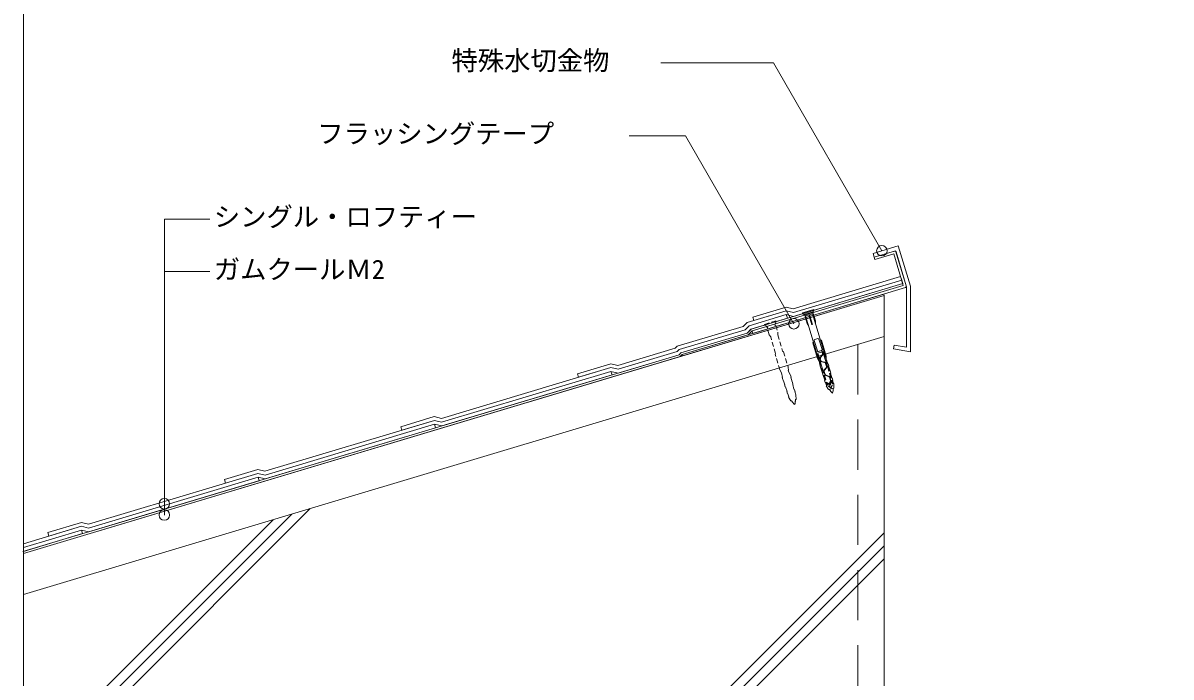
# Model space of a CAD drawing. Units: millimetres, scale not verified. Extents: x -1380 to 1380, y -955 to 955.
# Drawn here: x -900 to -28, y -274 to 223 of the extents above; entities that cross this region are included whole.
import ezdxf
from ezdxf.enums import TextEntityAlignment as Align

# ---------------------------------------------------------------- set-up
doc = ezdxf.new("R2010")
doc.units = ezdxf.units.MM
doc.header["$LTSCALE"] = 3
doc.linetypes.add('DASHED1', pattern=[1.8, 1.2, -0.6])
doc.linetypes.add('USER1', pattern=[19.05, 12.7, -6.35])
for name, color, linetype, lineweight in [('0-1_HATCH', 9, 'Continuous', 18), ('0-2_KUTAI', 3, 'Continuous', 18), ('0-3_BOUSUI', 1, 'Continuous', 18), ('0-4_MOJI', 7, 'Continuous', 18), ('0-6_KANAMONO', 4, 'Continuous', 18), ('0-7_single', 6, 'Continuous', 18), ('0-8_KANAMONO_SCREW', 4, 'Continuous', 18), ('0-9_WAKU', 7, 'Continuous', 18)]:
    doc.layers.add(name, color=color, linetype=linetype, lineweight=lineweight)
doc.styles.add('ＭＳ ゴシック', font='')
doc.styles.get('ＭＳ ゴシック').set_extended_font_data('MS Gothic')

msp = doc.modelspace()

# ---------------------------------------------------------------- linework, layer by layer
at = {"layer": '0-1_HATCH'}
for p, q in [((-900.021, -363.737), (-682.107, -145.823)), ((-900.021, -353.837), (-696.249, -150.066)), ((-900.021, -343.938), (-710.391, -154.308)), ((-626.115, -544.122), (-246.115, -164.122)), ((-626.115, -554.021), (-246.115, -174.021)), ((-626.115, -563.92), (-246.115, -183.92))]:
    msp.add_line(p, q, dxfattribs=at)
at = {"layer": '0-2_KUTAI'}
for p, q in [((-900.021, -179.876), (-246.115, 16.296)), ((-246.115, 16.296), (-246.115, -660.012)), ((-900.021, -211.197), (-246.115, -15.025))]:
    msp.add_line(p, q, dxfattribs=at)
at = {"layer": '0-2_KUTAI', "linetype": 'USER1'}
msp.add_line((-266.115, -21.025), (-266.115, -660.012), dxfattribs=at)
at = {"layer": '0-3_BOUSUI'}
for points in [[(-900.452, -178.439), (-401.94, -28.886), (-400.448, -27.394), (-350.196, -12.319), (-347.213, -9.336), (-231.91, 25.249)], [(-900.021, -179.876), (-401.146, -30.214), (-399.655, -28.722), (-349.403, -13.647), (-346.42, -10.664), (-231.479, 23.812)]]:
    msp.add_lwpolyline(points, dxfattribs=at)
msp.add_lwpolyline([(-246.403, 17.253), (-246.115, 16.296), (-399.367, -29.68), (-399.655, -28.722)], close=True, dxfattribs=at)
at = {"layer": '0-4_MOJI'}
for p, q in [((-330.255, 193.071), (-415.855, 193.071)), ((-247.791, 50.24), (-330.255, 193.071)), ((-397.082, 137.516), (-439.883, 137.516)), ((-314.619, -5.315), (-397.082, 137.516)), ((-793.02, -150.696), (-792.978, 74.344)), ((-758.402, 74.344), (-792.978, 74.344)), ((-758.402, 34.344), (-792.978, 34.344))]:
    msp.add_line(p, q, dxfattribs=at)
for centre in [(-247.791, 50.24), (-314.619, -5.315), (-793.018, -142.108), (-793.02, -150.696)]:
    msp.add_circle(centre, 4, dxfattribs=at)
at = {"layer": '0-6_KANAMONO'}
for p, q in [((-238.278, 49.961), (-253.604, 45.365)), ((-229.276, 23.429), (-237.033, 49.291))]:
    msp.add_line(p, q, dxfattribs=at)
msp.add_lwpolyline([(-226.115, 23.333), (-226.115, -26.667), (-238.918, -24.409), (-238.397, -21.455), (-229.115, -23.092), (-229.115, 22.893), (-237.321, 50.249), (-253.604, 45.365), (-254.466, 48.238), (-235.309, 53.984)], close=True, dxfattribs=at)
msp.add_lwpolyline([(-253.604, 45.365), (-253.029, 43.449), (-238.662, 47.758), (-231.479, 23.812), (-346.42, -10.664), (-345.845, -12.579), (-229.947, 22.184)], dxfattribs=at)
for centre, start, end in [((-237.991, 49.003), 16.69644, 106.69644), ((-230.234, 23.142), 286.69644, 16.69644)]:
    msp.add_arc(centre, 1, start, end, dxfattribs=at)
at = {"layer": '0-7_single'}
for points in [[(-231.91, 25.249), (-314.95, 0.343), (-320.4, 1.632), (-348.729, -6.892), (-351.712, -9.874), (-401.929, -24.915), (-403.42, -26.407), (-448.27, -39.861), (-453.719, -38.573), (-478.384, -45.972), (-479.188, -43.29), (-453.805, -35.676), (-448.355, -36.964), (-404.901, -23.928), (-403.41, -22.436), (-353.192, -7.395), (-350.209, -4.412), (-320.486, 4.529), (-315.036, 3.241), (-232.714, 27.931)], [(-232.714, 27.931), (-315.036, 3.241), (-320.486, 4.529), (-345.15, -2.87), (-345.955, -0.188), (-320.572, 7.427), (-315.122, 6.138), (-233.519, 30.613)], [(-612.479, -86.201), (-587.815, -78.802), (-582.365, -80.09), (-453.633, -41.471), (-448.184, -42.759), (-401.94, -28.886), (-400.448, -27.394), (-350.231, -12.354), (-347.248, -9.371), (-319.595, -1.05), (-320.4, 1.632), (-348.729, -6.892), (-351.712, -9.874), (-401.929, -24.915), (-403.42, -26.407), (-448.27, -39.861), (-453.719, -38.573), (-582.451, -77.193), (-587.901, -75.904), (-613.284, -83.519)], [(-452.829, -44.153), (-582.279, -82.988), (-587.729, -81.699), (-716.461, -120.319), (-721.911, -119.03), (-746.575, -126.43), (-747.38, -123.748), (-721.997, -116.133), (-716.547, -117.421), (-587.815, -78.802), (-582.365, -80.09), (-453.633, -41.471)], [(-586.924, -84.381), (-716.375, -123.216), (-721.825, -121.928), (-850.557, -160.548), (-856.006, -159.259), (-880.671, -166.658), (-881.475, -163.977), (-856.092, -156.362), (-850.643, -157.65), (-721.911, -119.03), (-716.461, -120.319), (-587.729, -81.699)]]:
    msp.add_lwpolyline(points, close=True, dxfattribs=at)
for points in [[(-900.021, -172.464), (-856.006, -159.259), (-850.557, -160.548), (-721.825, -121.928), (-721.02, -124.61), (-850.471, -163.445), (-855.92, -162.157), (-900.021, -175.387)], [(-900.021, -175.387), (-855.92, -162.157), (-855.116, -164.839), (-900.021, -178.31)]]:
    msp.add_lwpolyline(points, dxfattribs=at)
at = {"layer": '0-8_KANAMONO_SCREW'}
for p, q in [((-299.586, 5.488), (-308.206, 2.902)), ((-308.206, 2.902), (-307.994, 2.193)), ((-299.373, 4.779), (-307.994, 2.193)), ((-306.966, 1.64), (-307.994, 2.193)), ((-306.837, 1.209), (-306.966, 1.64)), ((-299.797, 3.321), (-306.837, 1.209)), ((-305.841, 0.62), (-306.837, 1.209)), ((-305.745, 0.649), (-306.176, -0.002)), ((-300.305, 2.281), (-305.841, 0.62)), ((-297.498, -26.841), (-305.745, 0.649)), ((-301.406, -4.105), (-302.929, 0.972)), ((-300.621, -5.853), (-302.833, 1.522)), ((-292.154, -25.237), (-300.401, 2.252)), ((-299.682, 1.946), (-300.401, 2.252)), ((-300.305, 2.281), (-299.797, 3.321)), ((-299.926, 3.752), (-299.373, 4.779)), ((-298.159, -3.131), (-299.682, 1.946)), ((-299.586, 5.488), (-299.373, 4.779)), ((-304.653, -5.079), (-306.176, -0.002)), ((-303.533, -6.726), (-304.653, -5.079)), ((-298.159, -3.131), (-298.188, -5.123)), ((-296.358, -16.581), (-298.753, -17.299)), ((-293.255, -24.837), (-295.611, -16.983)), ((-299.797, -19.178), (-300.228, -19.829)), ((-296.636, -31.802), (-300.228, -19.829)), ((-296.799, -25.9), (-299.155, -18.046)), ((-292.058, -25.209), (-297.594, -26.869)), ((-296.052, -26.302), (-293.657, -25.584)), ((-293.734, -17.881), (-294.452, -17.575)), ((-290.142, -29.854), (-293.734, -17.881)), ((-291.77, -26.166), (-292.958, -26.523)), ((-291.541, -26.933), (-292.058, -25.209)), ((-297.077, -28.594), (-297.594, -26.869)), ((-293.246, -26.609), (-297.307, -27.827)), ((-295.947, -32.013), (-296.981, -28.565)), ((-296.081, -28.817), (-296.837, -29.044)), ((-295.937, -29.296), (-296.694, -29.523)), ((-295.611, -33.478), (-296.636, -31.802)), ((-295.793, -29.775), (-296.55, -30.002)), ((-295.65, -30.253), (-296.406, -30.48)), ((-295.506, -30.732), (-296.263, -30.959)), ((-295.362, -31.211), (-296.119, -31.438)), ((-295.19, -31.786), (-296.042, -32.042)), ((-295.525, -33.766), (-296.042, -32.042)), ((-294.673, -33.51), (-295.525, -33.766)), ((-294.622, -33.704), (-295.476, -33.96)), ((-294.6, -37.455), (-295.371, -33.719)), ((-294.471, -34.285), (-295.355, -34.55)), ((-294.32, -34.866), (-295.233, -35.14)), ((-294.682, -32.26), (-294.799, -31.872)), ((-294.395, -32.174), (-294.682, -32.26)), ((-293.716, -37.19), (-294.673, -33.51)), ((-294.543, -30.655), (-293.039, -28.891)), ((-294.395, -32.174), (-294.511, -31.786)), ((-294.194, -32.844), (-294.481, -32.931)), ((-294.365, -33.318), (-294.481, -32.931)), ((-294.315, -30.85), (-292.81, -29.085)), ((-294.077, -33.232), (-294.194, -32.844)), ((-293.481, -34.194), (-291.254, -34.839)), ((-293.398, -33.905), (-291.171, -34.551)), ((-292.842, -27.955), (-293.303, -26.417)), ((-291.541, -26.933), (-292.393, -27.188)), ((-290.841, -32.361), (-292.393, -27.188)), ((-291.493, -27.44), (-292.249, -27.667)), ((-291.349, -27.919), (-292.106, -28.146)), ((-291.205, -28.398), (-291.962, -28.625)), ((-291.062, -28.877), (-291.818, -29.104)), ((-290.918, -29.356), (-291.675, -29.583)), ((-290.602, -30.41), (-291.636, -26.961)), ((-290.774, -29.835), (-291.531, -30.062)), ((-290.506, -30.381), (-291.359, -30.637)), ((-289.989, -32.105), (-290.841, -32.361)), ((-289.613, -35.963), (-290.841, -32.361)), ((-289.923, -32.294), (-290.783, -32.552)), ((-289.7, -32.853), (-290.583, -33.118)), ((-289.989, -32.105), (-290.506, -30.381)), ((-289.477, -33.413), (-290.389, -33.687)), ((-289.253, -33.972), (-290.196, -34.255)), ((-288.731, -35.695), (-290.143, -32.151)), ((-290.142, -29.854), (-290.075, -31.818)), ((-289.03, -34.532), (-290.002, -34.823)), ((-294.169, -35.447), (-295.111, -35.73)), ((-294.018, -36.028), (-294.989, -36.32)), ((-293.867, -36.609), (-294.868, -36.91)), ((-293.716, -37.19), (-294.754, -37.502)), ((-294.266, -39.13), (-294.754, -37.502)), ((-293.236, -38.821), (-294.266, -39.13)), ((-293.111, -39.202), (-294.133, -39.508)), ((-292.866, -42.886), (-294.111, -39.084)), ((-292.925, -39.772), (-293.946, -40.078)), ((-292.738, -40.342), (-293.759, -40.649)), ((-293.236, -38.821), (-293.718, -37.182)), ((-292.551, -40.913), (-293.573, -41.219)), ((-292.364, -41.483), (-293.386, -41.79)), ((-291.991, -42.624), (-293.236, -38.821)), ((-292.178, -42.053), (-293.199, -42.36)), ((-291.991, -42.624), (-293.02, -42.933)), ((-292.495, -44.55), (-293.02, -42.933)), ((-291.204, -43.855), (-291.868, -41.642)), ((-291.612, -40.425), (-290.108, -38.66)), ((-290.917, -43.768), (-291.58, -41.556)), ((-291.384, -40.62), (-289.879, -38.855)), ((-289.911, -37.724), (-290.575, -35.512)), ((-289.624, -37.638), (-290.287, -35.426)), ((-288.807, -35.091), (-289.808, -35.392)), ((-288.576, -35.648), (-289.614, -35.96)), ((-289.117, -37.586), (-289.613, -35.963)), ((-288.088, -37.277), (-289.117, -37.586)), ((-288.064, -41.446), (-289.117, -37.586)), ((-287.99, -37.665), (-289.012, -37.972)), ((-287.832, -38.244), (-288.854, -38.551)), ((-287.674, -38.823), (-288.696, -39.13)), ((-288.088, -37.277), (-288.576, -35.648)), ((-287.516, -39.402), (-288.538, -39.709)), ((-287.358, -39.981), (-288.364, -40.283)), ((-287.189, -41.183), (-288.242, -37.323)), ((-287.2, -40.56), (-288.222, -40.867)), ((-287.034, -41.137), (-288.064, -41.446)), ((-286.583, -42.776), (-287.575, -43.074)), ((-286.651, -46.764), (-287.575, -43.074)), ((-286.517, -43.07), (-287.51, -43.368)), ((-286.384, -43.552), (-287.381, -43.851)), ((-286.583, -42.776), (-287.034, -41.137)), ((-285.813, -46.513), (-286.822, -42.848)), ((-291.502, -44.252), (-292.495, -44.55)), ((-291.403, -44.536), (-292.387, -44.831)), ((-291.081, -48.093), (-292.34, -44.504)), ((-291.237, -45.008), (-292.235, -45.307)), ((-291.021, -45.569), (-292.052, -45.879)), ((-290.826, -46.137), (-291.869, -46.45)), ((-290.632, -46.705), (-291.687, -47.022)), ((-290.437, -47.274), (-291.504, -47.594)), ((-290.243, -47.842), (-291.502, -44.252)), ((-290.243, -47.842), (-291.32, -48.165)), ((-290.803, -49.889), (-291.32, -48.165)), ((-289.726, -49.566), (-290.803, -49.889)), ((-289.567, -50.092), (-290.573, -50.394)), ((-289.817, -52.307), (-290.564, -49.817)), ((-289.424, -50.571), (-290.43, -50.873)), ((-290.321, -44.73), (-288.322, -45.309)), ((-289.28, -51.05), (-290.286, -51.352)), ((-290.237, -44.441), (-288.239, -45.021)), ((-289.136, -51.529), (-290.142, -51.831)), ((-288.978, -52.056), (-290.056, -52.379)), ((-288.978, -52.056), (-289.726, -49.566)), ((-289.109, -50.317), (-289.056, -50.492)), ((-287.154, -51.613), (-289.032, -50.262)), ((-287.01, -52.092), (-288.869, -50.755)), ((-286.905, -48.442), (-287.642, -45.982)), ((-287.499, -50.986), (-287.549, -50.819)), ((-287.211, -50.899), (-287.499, -50.986)), ((-286.617, -48.356), (-287.355, -45.896)), ((-287.293, -49.602), (-287.101, -49.378)), ((-287.211, -50.899), (-287.261, -50.733)), ((-286.225, -44.131), (-287.252, -44.439)), ((-287.154, -51.613), (-286.33, -49.452)), ((-286.066, -44.709), (-287.102, -45.02)), ((-287.064, -49.797), (-286.873, -49.572)), ((-287.01, -52.092), (-286.194, -49.952)), ((-285.906, -45.288), (-286.952, -45.601)), ((-285.747, -45.866), (-286.801, -46.183)), ((-285.573, -46.441), (-286.651, -46.764)), ((-286.493, -53.816), (-285.669, -51.655)), ((-286.349, -54.295), (-285.533, -52.155)), ((-286.235, -49.455), (-286.183, -49.63)), ((-285.056, -48.165), (-286.134, -48.488)), ((-285.387, -50.978), (-286.134, -48.488)), ((-284.97, -48.713), (-285.976, -49.015)), ((-284.826, -49.192), (-285.832, -49.494)), ((-284.683, -49.671), (-285.688, -49.973)), ((-285.574, -51.658), (-285.522, -51.833)), ((-285.056, -48.165), (-285.573, -46.441)), ((-284.539, -50.15), (-285.545, -50.452)), ((-284.31, -50.655), (-285.387, -50.978)), ((-284.548, -50.727), (-285.296, -48.237)), ((-284.194, -54.17), (-284.309, -50.655)), ((-288.448, -52.52), (-288.395, -52.695)), ((-286.493, -53.816), (-288.371, -52.465)), ((-286.349, -54.295), (-288.208, -52.958))]:
    msp.add_line(p, q, dxfattribs=at)
for points in [[(-299.797, 3.321), (-299.926, 3.752), (-306.966, 1.64)], [(-302.833, 1.522), (-302.929, 0.972), (-303.312, 1.379)], [(-300.621, -5.853), (-301.406, -4.105), (-301.1, -5.997), (-303.312, 1.379)], [(-294.673, -33.51), (-296.224, -28.338), (-297.077, -28.594)], [(-292.554, -27.868), (-293.016, -26.331), (-293.303, -26.417)], [(-284.194, -54.17), (-288.217, -55.377), (-290.056, -52.379)]]:
    msp.add_lwpolyline(points, dxfattribs=at)
at = {"layer": '0-8_KANAMONO_SCREW', "linetype": 'DASHED1'}
for points in [[(-336.941, -5.719), (-328.321, -3.133), (-328.108, -3.841), (-328.661, -4.869), (-328.532, -5.3), (-329.04, -6.339), (-329.135, -6.368), (-328.417, -6.675), (-326.894, -11.751), (-326.923, -13.743), (-323.187, -26.195), (-322.469, -26.502), (-318.877, -38.475), (-318.81, -40.438), (-318.724, -40.725), (-318.878, -40.772), (-317.465, -44.315), (-317.311, -44.269), (-316.822, -45.897), (-316.977, -45.944), (-315.923, -49.804), (-315.769, -49.757), (-315.317, -51.397), (-315.557, -51.468), (-314.548, -55.133), (-314.308, -55.061), (-313.791, -56.785), (-314.03, -56.857), (-313.283, -59.347), (-313.044, -59.276), (-312.929, -62.791), (-313.576, -62.985)], [(-316.305, -63.804), (-316.952, -63.998), (-318.791, -61), (-318.551, -60.928), (-319.298, -58.438), (-319.538, -58.509), (-320.055, -56.785), (-319.816, -56.713), (-320.99, -53.099), (-321.23, -53.17), (-321.755, -51.553), (-321.601, -51.507), (-322.846, -47.704), (-323, -47.751), (-323.489, -46.122), (-323.334, -46.076), (-324.105, -42.34), (-324.26, -42.386), (-324.346, -42.099), (-325.371, -40.423), (-328.963, -28.45), (-328.532, -27.799), (-332.267, -15.347), (-333.388, -13.699), (-334.911, -8.623), (-334.48, -7.972), (-334.576, -8), (-335.572, -7.412), (-335.701, -6.981), (-336.728, -6.428), (-336.941, -5.719)]]:
    msp.add_lwpolyline(points, dxfattribs=at)
at = {"layer": '0-8_KANAMONO_SCREW'}
for centre, radius, start, end in [((-298.581, -17.874), 0.6, 106.69924, 196.69924), ((-296.186, -17.155), 0.6, 16.69924, 106.69924), ((-296.224, -25.728), 0.6, 196.69924, 286.69924), ((-293.83, -25.009), 0.6, 286.69924, 16.69924), ((-293.553, -31.499), 1.3, 139.55764, 196.69924), ((-293.553, -31.499), 1, 139.55764, 196.69924), ((-293.12, -32.945), 1.3, 196.69924, 253.84085), ((-293.12, -32.945), 1, 196.69924, 253.84085), ((-293.8, -28.242), 1, 319.55764, 16.69924), ((-293.8, -28.242), 1.3, 319.55764, 16.69924), ((-291.532, -35.799), 1, 16.69924, 73.84085), ((-291.532, -35.799), 1.3, 16.69924, 73.84085), ((-290.623, -41.269), 1.3, 139.55764, 196.69924), ((-290.623, -41.269), 1, 139.55764, 196.69924), ((-290.869, -38.012), 1, 319.55764, 16.69924), ((-290.869, -38.012), 1.3, 319.55764, 16.69924), ((-289.959, -43.481), 1.3, 196.69924, 253.84085), ((-289.959, -43.481), 1, 196.69924, 253.84085), ((-289.061, -50.303), 0.05, 54.26784, 196.69924), ((-288.577, -50.349), 0.5, 196.69924, 234.26784), ((-288.6, -46.269), 1, 16.69924, 73.84085), ((-288.6, -46.269), 1.3, 16.69924, 73.84085), ((-286.303, -50.446), 1.3, 139.55764, 196.69924), ((-286.303, -50.446), 1, 139.55764, 196.69924), ((-287.862, -48.729), 1, 319.55764, 16.69924), ((-287.862, -48.729), 1.3, 319.55764, 16.69924), ((-286.283, -49.469), 0.05, 16.69924, 159.13065), ((-286.661, -49.774), 0.5, 339.13065, 16.69924), ((-285.622, -51.672), 0.05, 16.69924, 159.13065), ((-286.001, -51.977), 0.5, 339.13065, 16.69924), ((-288.4, -52.506), 0.05, 54.26784, 196.69924), ((-287.916, -52.552), 0.5, 196.69924, 234.26784), ((-279.269, -50.808), 9.383, 207.79079, 230.64978), ((-294.179, -55.281), 9.383, 342.74871, 5.6077)]:
    msp.add_arc(centre, radius, start, end, dxfattribs=at)
at = {"layer": '0-8_KANAMONO_SCREW', "linetype": 'DASHED1'}
for centre, start, end in [((-308.004, -59.429), 207.79079, 230.64978), ((-322.914, -63.902), 342.74871, 5.6077)]:
    msp.add_arc(centre, 9.383, start, end, dxfattribs=at)
at = {"layer": '0-9_WAKU'}
msp.add_lwpolyline([(-900.021, -660.012), (899.979, -660.012), (899.979, 539.988), (-900.021, 539.988)], close=True, dxfattribs=at)

# ---------------------------------------------------------------- texts
at = {"layer": '0-4_MOJI', "style": 'ＭＳ ゴシック'}
for s, p in [('特殊水切金物', (-574.794, 183.071)), ('フラッシングテープ', (-676.791, 127.516)), ('シングル・ロフティー', (-755.402, 64.344)), ('ガムクールＭ2', (-755.402, 24.344))]:
    msp.add_text(s, height=14.66, dxfattribs=at).set_placement(p, align=Align.BOTTOM_LEFT)

doc.saveas('drawing.dxf')
